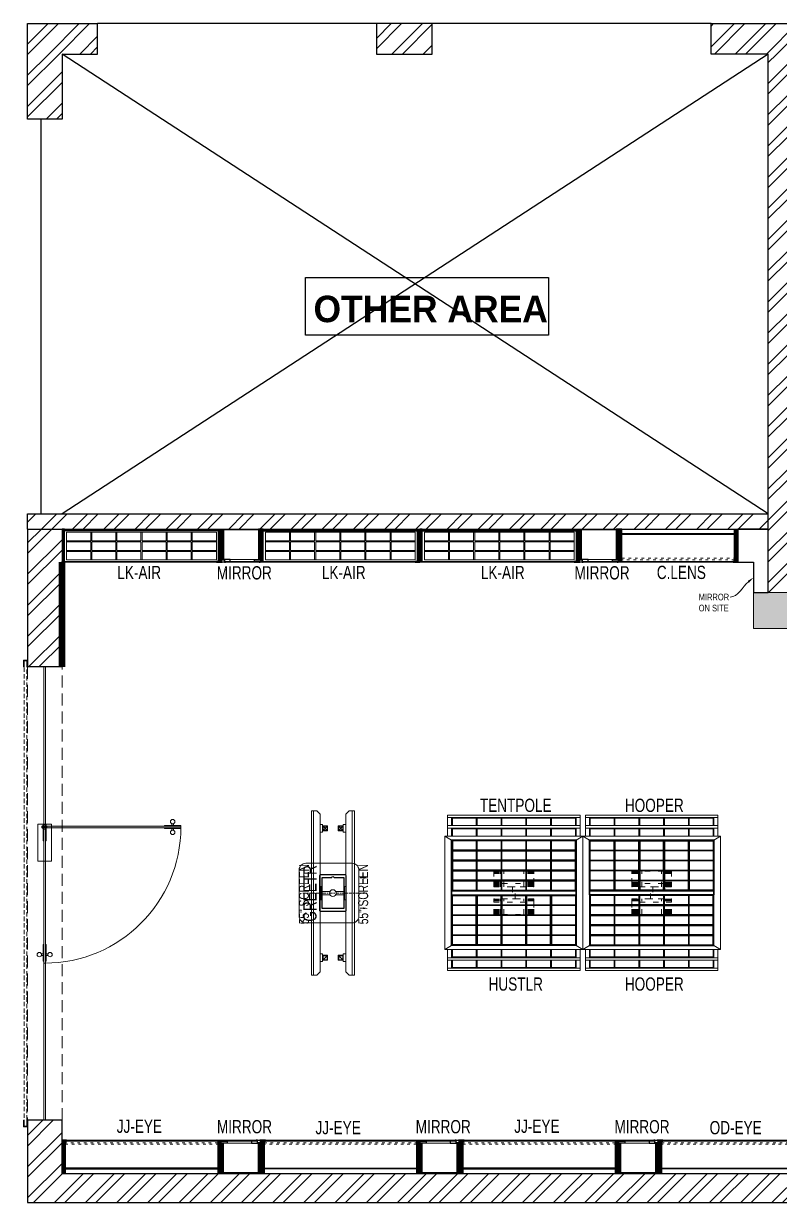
# Model space of a CAD drawing. Header units: feet. Extents: x 3773006 to 3789922, y -5461218 to -5452318.
# Drawn here: x 3773006 to 3778710, y -5461218 to -5452318 of the extents above; entities that cross this region are included whole.
import ezdxf
from ezdxf import colors
from ezdxf.entities.mleader import LeaderData, LeaderLine
from ezdxf.math import Vec2, Vec3

# ---------------------------------------------------------------- set-up
doc = ezdxf.new("R2010")
doc.units = ezdxf.units.FT
doc.header["$LTSCALE"] = 33
doc.header["$MEASUREMENT"] = 0
for name, pattern in [('a_p6_plan_L18$0$HIDDEN', [0.375, 0.25, -0.125]), ('ACAD_ISO03W100', [30, 12, -18]), ('DASHDOT2', [0.5, 0.25, -0.125, 0, -0.125]), ('HIDDENX2', [0.75, 0.5, -0.25])]:
    doc.linetypes.add(name, pattern=pattern)
for name, color, linetype, lineweight in [('A-Glazing', 4, 'Continuous', 20), ('A-shutter', 8, 'Continuous', 18), ('A-WALL HATCH', 251, 'Continuous', 0), ('beam', 90, 'Continuous', 9), ('Column', 243, 'Continuous', 9), ('column hatch', 5, 'Continuous', 0), ('Glazing', 141, 'Continuous', 15), ('LENS-DIM', 252, 'Continuous', 5), ('LENS-PARTITION', 21, 'Continuous', 25), ('LENS-TEXT', 31, 'Continuous', 5), ('LENS_DIMENSION', 193, 'Continuous', 0), ('LENS_TEXT', 31, 'Continuous', 5), ('LK-EQPMT', 3, 'Continuous', 18), ('LK-FF&E FLOOR', 1, 'Continuous', 9), ('LK-FF&E WALL', 1, 'Continuous', 9), ('LK-IT', 3, 'Continuous', 18), ('LK-MIRROR', 133, 'Continuous', 13), ('LN-ELEVATION-1', 81, 'Continuous', 25), ('LN-ELEVATION-2', 103, 'Continuous', 20), ('LN-ELEVATION-3', 125, 'Continuous', 18), ('LN-ELEVATION-4', 145, 'Continuous', 13), ('LN-ELEVATION-5', 167, 'Continuous', 5), ('LN-HATCH', 251, 'Continuous', 0), ('PLANO-TXT', 252, 'Continuous', 5), ('rolling shutter', 1, 'Continuous', 5)]:
    doc.layers.add(name, color=color, linetype=linetype, lineweight=lineweight)
doc.layers.add('A-WALL', color=1, linetype='Continuous')
doc.styles.add('LK TXT', font='GILC____.TTF', dxfattribs={"height": 100})
doc.styles.get("Standard").update_dxf_attribs({"font": 'GILC____.TTF'})
pattern_1 = [(45, (7858054.0837, 3504049.203), (-4.4901280605, 4.4901280605), [])]
pattern_2 = [(45, (4209746.0415, 1706864.74), (-4.4901280605, 4.4901280605), [])]
pattern_3 = [(45, (4210046.0415, 1706864.74), (-4.4901280605, 4.4901280605), [])]
pattern_4 = [(45, (-3388281.86, 5461093.71), (-117.733279, 117.733279), []), (45, (-3388203.37, 5461093.71), (-117.733279, 117.733279), [])]

# ---------------------------------------------------------------- blocks, each defined once
blk = doc.blocks.new('Entrance Door')
at = {"layer": 'Glazing', "ltscale": 111}
blk.add_hatch(color=256, dxfattribs=at).paths.add_polyline_path([(18, -35), (18, -1235), (30, -1235), (30, -35)])
at = {"layer": 'Glazing'}
for p, q in [((30, -54), (18, -66)), ((1118, -31), (1118, -54)), ((1118, -89), (1118, -66)), ((1133, -31), (1133, -54)), ((1133, -89), (1133, -66))]:
    blk.add_line(p, q, dxfattribs=at)
at = {"layer": 'Glazing', "ltscale": 44}
for p, q in [((-5, -1156), (18, -1156)), ((-5, -1171), (18, -1171)), ((53, -1156), (30, -1156)), ((53, -1171), (30, -1171))]:
    blk.add_line(p, q, dxfattribs=at)
at = {"layer": 'Glazing'}
for points in [[(320, -120), (0, -120), (0, 0), (320, 0)], [(0, -54), (142, -54), (142, -47), (0, -47)], [(0, -66), (142, -66), (142, -74), (0, -74)], [(1181, -54), (1038, -54), (1038, -47), (1181, -47)], [(1181, -66), (1038, -66), (1038, -74), (1181, -74)]]:
    blk.add_lwpolyline(points, close=True, dxfattribs=at)
at = {"layer": 'Glazing', "ltscale": 222}
blk.add_lwpolyline([(-2, -66), (1199, -66), (1199, -54), (-2, -54)], close=True, dxfattribs=at)
at = {"layer": 'Glazing', "ltscale": 111}
blk.add_lwpolyline([(18, -35), (18, -1235), (30, -1235), (30, -35)], close=True, dxfattribs=at)
at = {"layer": 'Glazing', "ltscale": 44}
for points in [[(18, -1093), (18, -1235), (10, -1235), (10, -1093)], [(30, -1093), (30, -1235), (37, -1235), (37, -1093)]]:
    blk.add_lwpolyline(points, close=True, dxfattribs=at)
at = {"layer": 'Glazing'}
for centre, radius in [((1125, -14), 19), ((24, -59), 19.8), ((1125, -107), 19)]:
    blk.add_circle(centre, radius, dxfattribs=at)
at = {"layer": 'Glazing', "ltscale": 44}
for centre in [(-22, -1164), (70, -1164)]:
    blk.add_circle(centre, 19, dxfattribs=at)
at = {"layer": 'Glazing', "ltscale": 222}
blk.add_arc((24, -60), 1175, 270, 359.9996, dxfattribs=at)
blk = doc.blocks.new('MIRROR')
at = {"layer": 'LN-HATCH', "ltscale": 0.5}
h = blk.add_hatch(dxfattribs=at)
h.set_pattern_fill('ANSI31', color=256, scale=2)
h.set_pattern_definition([(45, (4060433.7416, 1708720.787), (-4.4901280605, 4.4901280605), [])])
h.paths.add_polyline_path([(212.9, 101.3), (230.9, 101.3), (230.9, -127.7), (212.9, -127.7)])
h.paths.add_polyline_path([(230.9, 95.3), (494.9, 95.3), (494.9, 101.3), (230.9, 101.3)])
h.paths.add_polyline_path([(512.9, 101.3), (494.9, 101.3), (494.9, -127.7), (512.9, -127.7)])
at = {"layer": 'Defpoints'}
blk.add_lwpolyline([(512.9, 101.3), (212.9, 101.3), (212.9, -148.7), (512.9, -148.7)], close=True, dxfattribs=at)
at = {"layer": 'LN-ELEVATION-1'}
for points in [[(212.9, 101.3), (230.9, 101.3), (230.9, -127.7), (212.9, -127.7)], [(230.9, 95.3), (494.9, 95.3), (494.9, 101.3), (230.9, 101.3)], [(512.9, 101.3), (494.9, 101.3), (494.9, -127.7), (512.9, -127.7)], [(259.9, -141.7), (259.9, -127.7), (214.9, -127.7), (214.9, -148.7), (223.9, -148.7), (223.9, -147.2), (216.4, -147.2), (216.4, -141.7)], [(442.9, -141.7), (442.9, -127.7), (487.9, -127.7), (487.9, -148.7), (478.9, -148.7), (478.9, -147.2), (486.4, -147.2), (486.4, -141.7)], [(504.9, -148.7), (504.9, -147.2), (509.4, -147.2), (509.4, -129.2), (487.9, -129.2), (487.9, -127.7), (510.9, -127.7), (510.9, -148.7)]]:
    blk.add_lwpolyline(points, close=True, dxfattribs=at)
at = {"layer": 'LN-ELEVATION-2', "color": 4, "lineweight": 0}
blk.add_lwpolyline([(216.4, -141.7), (486.4, -141.7), (486.4, -147.2), (216.4, -147.2)], close=True, dxfattribs=at)
at = {"layer": 'LN-ELEVATION-2'}
blk.add_lwpolyline([(259.9, -141.7), (442.9, -141.7), (442.9, -127.7), (259.9, -127.7)], close=True, dxfattribs=at)
at = {"layer": 'LN-ELEVATION-4', "ltscale": 0.5}
blk.add_line((478.9, -148.7), (223.9, -148.7), dxfattribs=at)
blk = doc.blocks.new('JJ SH 1200')
at = {"layer": 'LN-HATCH', "ltscale": 0.5}
h = blk.add_hatch(dxfattribs=at)
h.set_pattern_fill('ANSI31', color=256, scale=2)
h.set_pattern_definition([(45, (4097187.331, 1708800.267), (-4.4901280605, 4.4901280605), [])])
h.paths.add_polyline_path([(792.1, 220), (792.1, 30), (786.1, 30), (786.1, 20), (792.1, 20), (792.1, -24), (767.1, -24), (767.1, 220)])
h.paths.add_polyline_path([(-382.9, 180), (767.1, 180), (767.1, 186), (-382.9, 186)])
h.paths.add_polyline_path([(757.1, -24), (757.1, -30), (792.1, -30), (792.1, -24)])
h.paths.add_polyline_path([(-407.9, 220), (-407.9, 30), (-401.9, 30), (-401.9, 20), (-407.9, 20), (-407.9, -24), (-382.9, -24), (-382.9, 220)])
h.paths.add_polyline_path([(-372.9, -24), (-372.9, -30), (-407.9, -30), (-407.9, -24)])
at = {"layer": 'LN-ELEVATION-1', "ltscale": 0.5}
for points in [[(-407.9, 220), (-407.9, 30), (-401.9, 30), (-401.9, 20), (-407.9, 20), (-407.9, -24), (-382.9, -24), (-382.9, 220)], [(-382.9, 180), (767.1, 180), (767.1, 186), (-382.9, 186)], [(792.1, 220), (792.1, 30), (786.1, 30), (786.1, 20), (792.1, 20), (792.1, -24), (767.1, -24), (767.1, 220)], [(-372.9, -24), (-372.9, -30), (-407.9, -30), (-407.9, -24)], [(757.1, -24), (757.1, -30), (792.1, -30), (792.1, -24)]]:
    blk.add_lwpolyline(points, close=True, dxfattribs=at)
at = {"layer": 'LN-ELEVATION-3', "ltscale": 0.5}
for p, q in [((767.1, 220), (-382.9, 220)), ((757.1, -24), (-372.9, -24)), ((-372.9, -30), (757.1, -30))]:
    blk.add_line(p, q, dxfattribs=at)
at = {"layer": 'LN-ELEVATION-4', "linetype": 'ACAD_ISO03W100', "ltscale": 0.05}
blk.add_lwpolyline([(767.1, 0), (-382.9, 0), (-382.9, -12), (767.1, -12)], close=True, dxfattribs=at)
blk = doc.blocks.new('VC HD 1200')
at = {"layer": 'LN-HATCH', "ltscale": 0.5}
h = blk.add_hatch(dxfattribs=at)
h.set_pattern_fill('ANSI31', color=256, scale=2)
h.set_pattern_definition([(45, (3760859.753, 1795248.936), (-4.490128061, 4.490128061), [])])
h.paths.add_polyline_path([(-1200, 250), (-1200, 60), (-1194, 60), (-1194, 50), (-1200, 50), (-1200, 6), (-1182, 6), (-1182, 250)])
h = blk.add_hatch(dxfattribs=at)
h.set_pattern_fill('ANSI31', color=256, scale=2)
h.set_pattern_definition(pattern_1)
h.paths.add_polyline_path([(0, 250), (0, 60), (-6, 60), (-6, 50), (0, 50), (0, 6), (-18, 6), (-18, 250)])
h = blk.add_hatch(dxfattribs=at)
h.set_pattern_fill('ANSI31', color=256, scale=2)
h.set_pattern_definition([(45, (7858047.0837, 3504049.203), (-4.4901280605, 4.4901280605), [])])
h.paths.add_polyline_path([(-1165, 6), (-1165, 0), (-1200, 0), (-1200, 6)])
h = blk.add_hatch(dxfattribs=at)
h.set_pattern_fill('ANSI31', color=256, scale=2)
h.set_pattern_definition(pattern_1)
h.paths.add_polyline_path([(-28, 6), (-28, 0), (0, 0), (0, 6)])
at = {"layer": 'LN-ELEVATION-1', "ltscale": 0.5}
for points in [[(-1200, 250), (-1200, 60), (-1194, 60), (-1194, 50), (-1200, 50), (-1200, 6), (-1182, 6), (-1182, 250)], [(-18, 238), (-1182, 238), (-1182, 244), (-18, 244)], [(0, 250), (0, 60), (-6, 60), (-6, 50), (0, 50), (0, 6), (-18, 6), (-18, 250)], [(-1165, 6), (-1165, 0), (-1200, 0), (-1200, 6)], [(-35, 6), (-35, 0), (0, 0), (0, 6)]]:
    blk.add_lwpolyline(points, close=True, dxfattribs=at)
at = {"layer": 'LN-ELEVATION-3', "ltscale": 0.5}
for p, q in [((-1182, 250), (-18, 250)), ((-1165, 6), (-35, 6)), ((-35, 0), (-1165, 0))]:
    blk.add_line(p, q, dxfattribs=at)
for points in [[(-1165, 226), (-35, 226), (-35, 18), (-1165, 18)], [(-1165, 226), (-983.3, 226), (-983.3, 162), (-1165, 162)], [(-975.3, 226), (-793.7, 226), (-793.7, 162), (-975.3, 162)], [(-785.7, 226), (-604, 226), (-604, 162), (-785.7, 162)], [(-596, 226), (-414.3, 226), (-414.3, 162), (-596, 162)], [(-406.3, 226), (-224.7, 226), (-224.7, 162), (-406.3, 162)], [(-216.7, 226), (-35, 226), (-35, 162), (-216.7, 162)], [(-1165, 90), (-983.3, 90), (-983.3, 154), (-1165, 154)], [(-975.3, 154), (-793.7, 154), (-793.7, 90), (-975.3, 90)], [(-785.7, 154), (-604, 154), (-604, 90), (-785.7, 90)], [(-596, 154), (-414.3, 154), (-414.3, 90), (-596, 90)], [(-406.3, 154), (-224.7, 154), (-224.7, 90), (-406.3, 90)], [(-216.7, 154), (-35, 154), (-35, 90), (-216.7, 90)], [(-1165, 82), (-983.3, 82), (-983.3, 18), (-1165, 18)], [(-975.3, 82), (-793.7, 82), (-793.7, 18), (-975.3, 18)], [(-785.7, 82), (-604, 82), (-604, 18), (-785.7, 18)], [(-596, 82), (-414.3, 82), (-414.3, 18), (-596, 18)], [(-406.3, 82), (-224.7, 82), (-224.7, 18), (-406.3, 18)], [(-216.7, 82), (-35, 82), (-35, 18), (-216.7, 18)]]:
    blk.add_lwpolyline(points, close=True, dxfattribs=at)
blk = doc.blocks.new('CLENS 900')
at = {"layer": 'LN-HATCH', "ltscale": 0.5}
h = blk.add_hatch(dxfattribs=at)
h.set_pattern_fill('ANSI31', color=256, scale=50)
h.set_pattern_definition([(45, (911.795, 250), (-4.419417, 4.419417), [])])
h.paths.add_polyline_path([(0, 250), (0, 60), (6, 60), (6, 50), (0, 50), (0, 6), (25, 6), (25, 250)])
h = blk.add_hatch(dxfattribs=at)
h.set_pattern_fill('ANSI31', color=256, scale=2)
h.set_pattern_definition(pattern_3)
h.paths.add_polyline_path([(875, 210), (25, 210), (25, 216), (875, 216)])
h = blk.add_hatch(dxfattribs=at)
h.set_pattern_fill('ANSI31', color=256, scale=2)
h.set_pattern_definition(pattern_2)
h.paths.add_polyline_path([(900, 250), (900, 60), (894, 60), (894, 50), (900, 50), (900, 6), (875, 6), (875, 250)])
h = blk.add_hatch(dxfattribs=at)
h.set_pattern_fill('ANSI31', color=256, scale=2)
h.set_pattern_definition(pattern_3)
h.paths.add_polyline_path([(35, 6), (35, 0), (0, 0), (0, 6)])
h = blk.add_hatch(dxfattribs=at)
h.set_pattern_fill('ANSI31', color=256, scale=2)
h.set_pattern_definition(pattern_2)
h.paths.add_polyline_path([(865, 6), (865, 0), (900, 0), (900, 6)])
at = {"layer": 'LN-ELEVATION-1', "ltscale": 0.5}
for points in [[(0, 250), (0, 60), (6, 60), (6, 50), (0, 50), (0, 6), (25, 6), (25, 250)], [(875, 210), (25, 210), (25, 216), (875, 216)], [(900, 250), (900, 60), (894, 60), (894, 50), (900, 50), (900, 6), (875, 6), (875, 250)], [(35, 6), (35, 0), (0, 0), (0, 6)], [(865, 6), (865, 0), (900, 0), (900, 6)]]:
    blk.add_lwpolyline(points, close=True, dxfattribs=at)
at = {"layer": 'LN-ELEVATION-3', "ltscale": 0.5}
for p, q in [((25, 250), (875, 250)), ((35, 6), (865, 6)), ((865, 0), (35, 0))]:
    blk.add_line(p, q, dxfattribs=at)
at = {"layer": 'LN-ELEVATION-4', "linetype": 'ACAD_ISO03W100', "ltscale": 0.05}
blk.add_lwpolyline([(25, 30), (875, 30), (875, 18), (25, 18)], close=True, dxfattribs=at)
blk = doc.blocks.new('ffgd')
at = {"layer": 'LN-ELEVATION-4', "linetype": 'ACAD_ISO03W100', "ltscale": 0.1}
blk.add_lwpolyline([(0, 47.3), (0, -41.5), (-20, -41.5), (-20, 47.3)], close=True, dxfattribs=at)
at = {"layer": 'LN-ELEVATION-5', "linetype": 'ACAD_ISO03W100', "ltscale": 0.1}
for p, q in [((-159.9, 165.7), (-159.9, 47.3)), ((-159.7, 165.7), (-159.7, 47.3)), ((-159.4, 165.7), (-159.4, 47.3)), ((-159, 165.7), (-159, 47.3)), ((-158.5, 165.7), (-158.5, 47.3)), ((-157.9, 165.7), (-157.9, 47.3)), ((-157.1, 165.7), (-157.1, 47.3)), ((-156.1, 165.7), (-156.1, 47.3)), ((-154.1, 165.7), (-154.1, 47.3)), ((-151.1, 165.7), (-151.1, 47.3)), ((-146.1, 165.7), (-146.1, 47.3)), ((-141.1, 165.7), (-141.1, 47.3)), ((-135.1, 165.7), (-135.1, 47.3)), ((-128.1, 165.7), (-128.1, 47.3)), ((-120.1, 165.7), (-120.1, 47.3)), ((-111.1, 165.7), (-111.1, 47.3)), ((-102.1, 165.7), (-102.1, 47.3)), ((-85, 165.7), (-85, 47.3)), ((65, 165.7), (65, 47.3)), ((82.1, 165.7), (82.1, 47.3)), ((91.1, 165.7), (91.1, 47.3)), ((100.1, 165.7), (100.1, 47.3)), ((108.1, 165.7), (108.1, 47.3)), ((115.1, 165.7), (115.1, 47.3)), ((121.1, 165.7), (121.1, 47.3)), ((126.1, 165.7), (126.1, 47.3)), ((131.1, 165.7), (131.1, 47.3)), ((134.1, 165.7), (134.1, 47.3)), ((136.1, 165.7), (136.1, 47.3)), ((137.1, 165.7), (137.1, 47.3)), ((137.9, 165.7), (137.9, 47.3)), ((138.5, 165.7), (138.5, 47.3)), ((139, 165.7), (139, 47.3)), ((139.4, 165.7), (139.4, 47.3)), ((139.7, 165.7), (139.7, 47.3)), ((139.9, 165.7), (139.9, 47.3)), ((-159.9, -41.5), (-159.9, -159.9)), ((-159.7, -41.5), (-159.7, -159.9)), ((-159.4, -41.5), (-159.4, -159.9)), ((-159, -41.5), (-159, -159.9)), ((-158.5, -41.5), (-158.5, -159.9)), ((-157.9, -41.5), (-157.9, -159.9)), ((-157.1, -41.5), (-157.1, -159.9)), ((-156.1, -41.5), (-156.1, -159.9)), ((-154.1, -41.5), (-154.1, -159.9)), ((-151.1, -41.5), (-151.1, -159.9)), ((-146.1, -41.5), (-146.1, -159.9)), ((-141.1, -41.5), (-141.1, -159.9)), ((-135.1, -41.5), (-135.1, -159.9)), ((-128.1, -41.5), (-128.1, -159.9)), ((-120.1, -41.5), (-120.1, -159.9)), ((-111.1, -41.5), (-111.1, -159.9)), ((-102.1, -41.5), (-102.1, -159.9)), ((-85, -41.5), (-85, -159.9)), ((65, -41.5), (65, -159.9)), ((82.1, -41.5), (82.1, -159.9)), ((91.1, -41.5), (91.1, -159.9)), ((100.1, -41.5), (100.1, -159.9)), ((108.1, -41.5), (108.1, -159.9)), ((115.1, -41.5), (115.1, -159.9)), ((121.1, -41.5), (121.1, -159.9)), ((126.1, -41.5), (126.1, -159.9)), ((131.1, -41.5), (131.1, -159.9)), ((134.1, -41.5), (134.1, -159.9)), ((136.1, -41.5), (136.1, -159.9)), ((137.1, -41.5), (137.1, -159.9)), ((137.9, -41.5), (137.9, -159.9)), ((138.5, -41.5), (138.5, -159.9)), ((139, -41.5), (139, -159.9)), ((139.4, -41.5), (139.4, -159.9)), ((139.7, -41.5), (139.7, -159.9)), ((139.9, -41.5), (139.9, -159.9))]:
    blk.add_line(p, q, dxfattribs=at)
for points in [[(140, 73), (140, 165.7), (-160, 165.7), (-160, 73)], [(140, -67.1), (140, -159.9), (-160, -159.9), (-160, -67.1)]]:
    blk.add_lwpolyline(points, dxfattribs=at)
for points in [[(140, 73), (140, 47.3), (-160, 47.3), (-160, 73)], [(140, -41.5), (140, -67.1), (-160, -67.1), (-160, -41.5)]]:
    blk.add_lwpolyline(points, close=True, dxfattribs=at)
blk = doc.blocks.new('EURO 1040 x 1175')
at = {"layer": 'LN-ELEVATION-1'}
for points in [[(-470, -327.4), (470, -327.4), (470, 467.6), (-470, 467.6)], [(-470, 85.1), (470, 85.1), (470, 467.6), (-470, 467.6)], [(-283.2, 85.1), (-277.2, 85.1), (-277.2, 467.6), (-283.2, 467.6)], [(-96.4, 85.1), (-90.4, 85.1), (-90.4, 467.6), (-96.4, 467.6)], [(90.4, 85.1), (96.4, 85.1), (96.4, 467.6), (90.4, 467.6)], [(277.2, 85.1), (283.2, 85.1), (283.2, 467.6), (277.2, 467.6)], [(-470, 386.6), (-283.2, 386.6), (-283.2, 392.6), (-470, 392.6)], [(-277.2, 386.6), (-96.4, 386.6), (-96.4, 392.6), (-277.2, 392.6)], [(-90.4, 386.6), (90.4, 386.6), (90.4, 392.6), (-90.4, 392.6)], [(96.4, 386.6), (277.2, 386.6), (277.2, 392.6), (96.4, 392.6)], [(283.2, 386.6), (470, 386.6), (470, 392.6), (283.2, 392.6)], [(-470, 311.2), (-283.2, 311.2), (-283.2, 317.2), (-470, 317.2)], [(-277.2, 311.2), (-96.4, 311.2), (-96.4, 317.2), (-277.2, 317.2)], [(-90.4, 311.2), (90.4, 311.2), (90.4, 317.2), (-90.4, 317.2)], [(96.4, 311.2), (277.2, 311.2), (277.2, 317.2), (96.4, 317.2)], [(283.2, 311.2), (470, 311.2), (470, 317.2), (283.2, 317.2)], [(-470, 235.8), (-283.2, 235.8), (-283.2, 241.8), (-470, 241.8)], [(-277.2, 235.8), (-96.4, 235.8), (-96.4, 241.8), (-277.2, 241.8)], [(-90.4, 235.8), (90.4, 235.8), (90.4, 241.8), (-90.4, 241.8)], [(96.4, 235.8), (277.2, 235.8), (277.2, 241.8), (96.4, 241.8)], [(283.2, 235.8), (470, 235.8), (470, 241.8), (283.2, 241.8)], [(-470, 160.4), (-283.2, 160.4), (-283.2, 166.4), (-470, 166.4)], [(-277.2, 160.4), (-96.4, 160.4), (-96.4, 166.4), (-277.2, 166.4)], [(-90.4, 160.4), (90.4, 160.4), (90.4, 166.4), (-90.4, 166.4)], [(96.4, 160.4), (277.2, 160.4), (277.2, 166.4), (96.4, 166.4)], [(283.2, 160.4), (470, 160.4), (470, 166.4), (283.2, 166.4)], [(-470, 85.1), (470, 85.1), (470, 55.1), (-470, 55.1)], [(-470, 55.1), (470, 55.1), (470, -327.4), (-470, -327.4)], [(-283.2, 55.1), (-277.2, 55.1), (-277.2, -327.4), (-283.2, -327.4)], [(-96.4, 55.1), (-90.4, 55.1), (-90.4, -327.4), (-96.4, -327.4)], [(90.4, 55.1), (96.4, 55.1), (96.4, -327.4), (90.4, -327.4)], [(277.2, 55.1), (283.2, 55.1), (283.2, -327.4), (277.2, -327.4)], [(-470, -20.3), (-283.2, -20.3), (-283.2, -26.3), (-470, -26.3)], [(-277.2, -20.3), (-96.4, -20.3), (-96.4, -26.3), (-277.2, -26.3)], [(-90.4, -20.3), (90.4, -20.3), (90.4, -26.3), (-90.4, -26.3)], [(96.4, -20.3), (277.2, -20.3), (277.2, -26.3), (96.4, -26.3)], [(283.2, -20.3), (470, -20.3), (470, -26.3), (283.2, -26.3)], [(-470, -95.7), (-283.2, -95.7), (-283.2, -101.7), (-470, -101.7)], [(-470, -171.1), (-283.2, -171.1), (-283.2, -177.1), (-470, -177.1)], [(-277.2, -95.7), (-96.4, -95.7), (-96.4, -101.7), (-277.2, -101.7)], [(-277.2, -171.1), (-96.4, -171.1), (-96.4, -177.1), (-277.2, -177.1)], [(-90.4, -95.7), (90.4, -95.7), (90.4, -101.7), (-90.4, -101.7)], [(-90.4, -171.1), (90.4, -171.1), (90.4, -177.1), (-90.4, -177.1)], [(96.4, -95.7), (277.2, -95.7), (277.2, -101.7), (96.4, -101.7)], [(96.4, -171.1), (277.2, -171.1), (277.2, -177.1), (96.4, -177.1)], [(283.2, -95.7), (470, -95.7), (470, -101.7), (283.2, -101.7)], [(283.2, -171.1), (470, -171.1), (470, -177.1), (283.2, -177.1)], [(-470, -246.4), (-283.2, -246.4), (-283.2, -252.4), (-470, -252.4)], [(-277.2, -246.4), (-96.4, -246.4), (-96.4, -252.4), (-277.2, -252.4)], [(-90.4, -246.4), (90.4, -246.4), (90.4, -252.4), (-90.4, -252.4)], [(96.4, -246.4), (277.2, -246.4), (277.2, -252.4), (96.4, -252.4)], [(283.2, -246.4), (470, -246.4), (470, -252.4), (283.2, -252.4)]]:
    blk.add_lwpolyline(points, close=True, dxfattribs=at)
for points in [[(-283.2, 461.6), (-464, 461.6), (-464, 317.2)], [(-96.4, 461.6), (-277.2, 461.6)], [(90.4, 461.6), (-90.4, 461.6)], [(277.2, 461.6), (96.4, 461.6)], [(464, 317.2), (464, 461.6), (283.2, 461.6)], [(-464, 311.2), (-464, 241.8)], [(464, 241.8), (464, 311.2)], [(-464, 235.8), (-464, 166.4)], [(464, 166.4), (464, 235.8)], [(-464, 160.4), (-464, 91.1), (-283.2, 91.1)], [(-277.2, 91.1), (-96.4, 91.1)], [(-90.4, 91.1), (90.4, 91.1)], [(96.4, 91.1), (277.2, 91.1)], [(283.2, 91.1), (464, 91.1), (464, 160.4)], [(-464, -20.3), (-464, 49.1), (-283.2, 49.1)], [(-277.2, 49.1), (-96.4, 49.1)], [(-90.4, 49.1), (90.4, 49.1)], [(96.4, 49.1), (277.2, 49.1)], [(283.2, 49.1), (464, 49.1), (464, -20.3)], [(-464, -95.7), (-464, -26.3)], [(464, -26.3), (464, -95.7)], [(-464, -171.1), (-464, -101.7)], [(-283.2, -321.4), (-464, -321.4), (-464, -177.1)], [(464, -177.1), (464, -321.4), (283.2, -321.4)], [(464, -101.7), (464, -171.1)], [(-96.4, -321.4), (-277.2, -321.4)], [(90.4, -321.4), (-90.4, -321.4)], [(277.2, -321.4), (96.4, -321.4)]]:
    blk.add_lwpolyline(points, dxfattribs=at)
at = {"layer": 'LN-ELEVATION-2'}
blk.add_lwpolyline([(-520, -357.4), (520, -357.4), (520, 497.6), (-520, 497.6)], close=True, dxfattribs=at)
for points in [[(-470, 467.6), (-520, 497.6)], [(470, 467.6), (520, 497.6)], [(-470, -327.4), (-520, -357.4)], [(470, -327.4), (520, -357.4)]]:
    blk.add_lwpolyline(points, dxfattribs=at)
at = {"layer": 'LN-ELEVATION-3'}
for points in [[(-500, 559.6), (500, 559.6), (500, 577.6), (-500, 577.6)], [(-500, 497.6), (-470, 497.6), (-470, 559.6), (-500, 559.6)], [(470, 497.6), (500, 497.6), (500, 559.6), (470, 559.6)], [(-500, -357.4), (-470, -357.4), (-470, -419.4), (-500, -419.4)], [(-500, -419.4), (500, -419.4), (500, -437.4), (-500, -437.4)], [(470, -357.4), (500, -357.4), (500, -419.4), (470, -419.4)]]:
    blk.add_lwpolyline(points, close=True, dxfattribs=at)
at = {"layer": 'LN-ELEVATION-4'}
for points in [[(-500, 639.6), (500, 639.6), (500, 657.6), (-500, 657.6)], [(-500, 577.6), (-470, 577.6), (-470, 639.6), (-500, 639.6)], [(470, 577.6), (500, 577.6), (500, 639.6), (470, 639.6)], [(-470, 497.6), (-464, 497.6), (-464, 559.6), (-470, 559.6)], [(-464, 553.6), (-283.2, 553.6), (-283.2, 559.6), (-464, 559.6)], [(-283.2, 497.6), (-277.2, 497.6), (-277.2, 559.6), (-283.2, 559.6)], [(-277.2, 553.6), (-96.4, 553.6), (-96.4, 559.6), (-277.2, 559.6)], [(-96.4, 497.6), (-90.4, 497.6), (-90.4, 559.6), (-96.4, 559.6)], [(-90.4, 553.6), (90.4, 553.6), (90.4, 559.6), (-90.4, 559.6)], [(90.4, 497.6), (96.4, 497.6), (96.4, 559.6), (90.4, 559.6)], [(96.4, 553.6), (277.2, 553.6), (277.2, 559.6), (96.4, 559.6)], [(277.2, 497.6), (283.2, 497.6), (283.2, 559.6), (277.2, 559.6)], [(283.2, 553.6), (464, 553.6), (464, 559.6), (283.2, 559.6)], [(464, 497.6), (470, 497.6), (470, 559.6), (464, 559.6)], [(-500, -437.4), (-470, -437.4), (-470, -499.4), (-500, -499.4)], [(-470, -357.4), (-464, -357.4), (-464, -419.4), (-470, -419.4)], [(-464, -413.4), (-283.2, -413.4), (-283.2, -419.4), (-464, -419.4)], [(-283.2, -357.4), (-277.2, -357.4), (-277.2, -419.4), (-283.2, -419.4)], [(-277.2, -413.4), (-96.4, -413.4), (-96.4, -419.4), (-277.2, -419.4)], [(-96.4, -357.4), (-90.4, -357.4), (-90.4, -419.4), (-96.4, -419.4)], [(-90.4, -413.4), (90.4, -413.4), (90.4, -419.4), (-90.4, -419.4)], [(90.4, -357.4), (96.4, -357.4), (96.4, -419.4), (90.4, -419.4)], [(96.4, -413.4), (277.2, -413.4), (277.2, -419.4), (96.4, -419.4)], [(277.2, -357.4), (283.2, -357.4), (283.2, -419.4), (277.2, -419.4)], [(283.2, -413.4), (464, -413.4), (464, -419.4), (283.2, -419.4)], [(464, -357.4), (470, -357.4), (470, -419.4), (464, -419.4)], [(470, -437.4), (500, -437.4), (500, -499.4), (470, -499.4)], [(-500, -499.4), (500, -499.4), (500, -517.4), (-500, -517.4)]]:
    blk.add_lwpolyline(points, close=True, dxfattribs=at)
at = {"layer": 'LN-ELEVATION-5'}
for points in [[(-470, 577.6), (-464, 577.6), (-464, 639.6), (-470, 639.6)], [(-464, 633.6), (-283.2, 633.6), (-283.2, 639.6), (-464, 639.6)], [(-283.2, 577.6), (-277.2, 577.6), (-277.2, 639.6), (-283.2, 639.6)], [(-277.2, 633.6), (-96.4, 633.6), (-96.4, 639.6), (-277.2, 639.6)], [(-96.4, 577.6), (-90.4, 577.6), (-90.4, 639.6), (-96.4, 639.6)], [(-90.4, 633.6), (90.4, 633.6), (90.4, 639.6), (-90.4, 639.6)], [(90.4, 577.6), (96.4, 577.6), (96.4, 639.6), (90.4, 639.6)], [(96.4, 633.6), (277.2, 633.6), (277.2, 639.6), (96.4, 639.6)], [(277.2, 577.6), (283.2, 577.6), (283.2, 639.6), (277.2, 639.6)], [(283.2, 633.6), (464, 633.6), (464, 639.6), (283.2, 639.6)], [(464, 577.6), (470, 577.6), (470, 639.6), (464, 639.6)], [(-470, -437.4), (-464, -437.4), (-464, -499.4), (-470, -499.4)], [(-283.2, -437.4), (-277.2, -437.4), (-277.2, -499.4), (-283.2, -499.4)], [(-96.4, -437.4), (-90.4, -437.4), (-90.4, -499.4), (-96.4, -499.4)], [(90.4, -437.4), (96.4, -437.4), (96.4, -499.4), (90.4, -499.4)], [(277.2, -437.4), (283.2, -437.4), (283.2, -499.4), (277.2, -499.4)], [(464, -437.4), (470, -437.4), (470, -499.4), (464, -499.4)], [(-464, -493.4), (-283.2, -493.4), (-283.2, -499.4), (-464, -499.4)], [(-277.2, -493.4), (-96.4, -493.4), (-96.4, -499.4), (-277.2, -499.4)], [(-90.4, -493.4), (90.4, -493.4), (90.4, -499.4), (-90.4, -499.4)], [(96.4, -493.4), (277.2, -493.4), (277.2, -499.4), (96.4, -499.4)], [(283.2, -493.4), (464, -493.4), (464, -499.4), (283.2, -499.4)]]:
    blk.add_lwpolyline(points, close=True, dxfattribs=at)
at = {"layer": 'LENS-DIM'}
blk.add_blockref('ffgd', (10, 67.1), dxfattribs=at)
blk = doc.blocks.new('GREETR 450x450')
at = {"layer": 'LN-ELEVATION-1', "linetype": 'ByBlock', "lineweight": -2}
for p, q in [((481.3, 339.7), (461, 339.7)), ((481.3, 225), (461, 225)), ((481.3, 110.3), (461, 110.3))]:
    blk.add_line(p, q, dxfattribs=at)
at = {"layer": 'LN-ELEVATION-1'}
for points in [[(355.5, 98.3), (355.5, 352.3, 0.414214), (345.5, 362.3), (163.5, 362.3, 0.414214), (153.5, 352.3), (153.5, 98.3, 0.414214), (163.5, 88.3), (345.5, 88.3, 0.414214)], [(264, 342.8), (336.5, 342.8), (336.5, 107.8), (172.5, 107.8), (172.5, 342.8), (245, 342.8, 0.327538), (246.9, 344.2, -0.733799), (262.1, 344.2, 0.327538)]]:
    blk.add_lwpolyline(points, format="xyb", close=True, dxfattribs=at)
at = {"layer": 'LN-ELEVATION-1', "linetype": 'ByBlock', "lineweight": -2}
for points in [[(481.3, 346.4), (481.3, 333.1), (521.3, 339.7)], [(481.3, 231.7), (481.3, 218.3), (521.3, 225)], [(481.3, 116.9), (481.3, 103.6), (521.3, 110.3)]]:
    blk.add_solid(points, dxfattribs=at)
at = {"layer": 'LN-ELEVATION-2'}
blk.add_lwpolyline([(50, 0), (400, 0, 0.414214), (450, 50), (450, 400, 0.414214), (400, 450), (50, 450, 0.414214), (0, 400), (0, 50, 0.414214)], format="xyb", close=True, dxfattribs=at)
at = {"layer": 'LENS-TEXT', "color": 0, "linetype": 'Continuous', "ltscale": 3, "insert": (81.4, 222.4), "char_height": 100, "attachment_point": 5, "rotation": 90, "style": 'LK TXT'}
blk.add_mtext_dynamic_manual_height_columns('GREETR', width=353.056, gutter_width=0.5, heights=[0], dxfattribs=at)
blk = doc.blocks.new('55INCH')
at = {"layer": 'LK-EQPMT', "ltscale": 12}
for p, q in [((2111558.8, 1135690.5), (2111583.2, 1135690.5)), ((2111583.2, 1135690.5), (2111607.7, 1135666)), ((2111607.7, 1134473.9), (2111607.7, 1135666)), ((2111607.7, 1135587.9), (2111627.2, 1135587.9)), ((2111627.2, 1135587.9), (2111627.2, 1135529.3)), ((2111627.2, 1135529.3), (2111607.7, 1135529.3)), ((2111627.2, 1134610.6), (2111607.7, 1134610.6)), ((2111627.2, 1134610.6), (2111627.2, 1134552)), ((2111607.7, 1134552), (2111627.2, 1134552)), ((2111558.8, 1134449.5), (2111583.2, 1134449.5)), ((2111583.2, 1134449.5), (2111607.7, 1134473.9))]:
    blk.add_line(p, q, dxfattribs=at)
at = {"layer": 'LK-EQPMT'}
for p, q in [((2111661.6, 1135543.3), (2111631, 1135573.9)), ((2111661.6, 1135573.9), (2111631, 1135543.3)), ((2111661.6, 1134597.1), (2111631, 1134566.5))]:
    blk.add_line(p, q, dxfattribs=at)
at = {"layer": 'LK-EQPMT', "ltscale": 12}
blk.add_lwpolyline([(2111542.6, 1135690.5), (2111558.8, 1135690.5), (2111558.8, 1134449.5), (2111542.6, 1134449.5)], close=True, dxfattribs=at)
at = {"layer": 'LK-EQPMT'}
for points in [[(2111627.2, 1135577.7), (2111627.2, 1135539.5), (2111665.4, 1135539.5), (2111665.4, 1135577.7)], [(2111631, 1135573.9), (2111631, 1135543.3), (2111661.6, 1135543.3), (2111661.6, 1135573.9)], [(2111627.2, 1134562.7), (2111627.2, 1134600.9), (2111665.4, 1134600.9), (2111665.4, 1134562.7)], [(2111631, 1134566.5), (2111631, 1134597.1), (2111661.6, 1134597.1), (2111661.6, 1134566.5)]]:
    blk.add_lwpolyline(points, close=True, dxfattribs=at)
blk = doc.blocks.new('*U48')
at = {"layer": 'A-shutter', "color": 5, "ltscale": 10}
for points in [[(41039868.5, -1561539.2), (41039868.5, -1561544.2), (41039823.5, -1561544.2), (41039823.5, -1561564.2), (41039868.5, -1561564.2), (41039868.5, -1561569.2), (41039818.5, -1561569.2), (41039818.5, -1561539.2)], [(41043291.5, -1561539.2), (41043291.5, -1561544.2), (41043336.5, -1561544.2), (41043336.5, -1561564.2), (41043291.5, -1561564.2), (41043291.5, -1561569.2), (41043341.5, -1561569.2), (41043341.5, -1561539.2)]]:
    blk.add_lwpolyline(points, close=True, dxfattribs=at)
at = {"layer": 'A-shutter', "color": 5, "linetype": 'HIDDENX2', "ltscale": 2}
blk.add_lwpolyline([(41039823.5, -1561544.2), (41039823.5, -1561564.2), (41043336.5, -1561564.2), (41043336.5, -1561544.2)], close=True, dxfattribs=at)
blk = doc.blocks.new('A$C833c02ab')
at = {"layer": 'A-WALL HATCH'}
h = blk.add_hatch(dxfattribs=at)
h.set_pattern_fill('ANSI32', color=256, scale=444)
h.set_pattern_definition(pattern_4)
h.paths.add_polyline_path([(-659, 8694), (0, 8694), (0, 8900), (-659, 8900)])
h.paths.add_polyline_path([(-6501, 8694), (-5327, 8694), (-5327, 8900), (-6501, 8900)])
h.paths.add_polyline_path([(-11727, 8670), (-10878, 8670), (-10878, 8900), (-11727, 8900)])
h.paths.add_polyline_path([(-16886, 8670), (-16357, 8670), (-16357, 8900), (-16886, 8900)])
h = blk.add_hatch(dxfattribs=at)
h.set_pattern_fill('ANSI32', color=256, scale=444)
h.set_pattern_definition(pattern_4)
h.paths.add_polyline_path([(-3366, 8694), (-2616, 8694), (-2616, 8900), (-3366, 8900)])
h.paths.add_polyline_path([(-8774, 8670), (-8354, 8670), (-8354, 8900), (-8774, 8900)])
h.paths.add_polyline_path([(-14253, 8670), (-13833, 8670), (-13833, 8900), (-14253, 8900)])
h = blk.add_hatch(dxfattribs=at)
h.set_pattern_fill('ANSI32', color=256, scale=444)
h.set_pattern_definition(pattern_4)
h.paths.add_polyline_path([(-16885.6, 4043), (-16626, 4043), (-16626, 5083), (-16885.6, 5083)], flags=17)
h.paths.add_polyline_path([(-10929, 4452), (-6150, 4452), (-6150, 4604), (-10929, 4604)], flags=17)
h.paths.add_polyline_path([(-11297, 4604), (-11147, 4604), (-11147, 8670), (-11297, 8670)], flags=17)
h.paths.add_polyline_path([(-6071, 4604), (-5921, 4604), (-5921, 8694), (-6071, 8694)], flags=17)
h.paths.add_polyline_path([(-16886, 8179), (-16626, 8179), (-16626, 8670), (-16886, 8670)], flags=17)
h.paths.add_polyline_path([(-16886, 0), (-16626, 0), (0, 0), (0, 8694), (-250, 8694), (-250, 8564), (-110, 8564), (-110, 4796), (-230, 4796), (-230, 219), (-16626, 219), (-16626, 620), (-16886, 620)])
h = blk.add_hatch(dxfattribs=at)
h.set_pattern_fill('ANSI32', color=256, scale=444)
h.set_pattern_definition(pattern_4)
h.paths.add_polyline_path([(-16886, 5083), (-11297, 5083), (-11297, 5198), (-16886, 5198)])
at = {"layer": 'column hatch'}
h = blk.add_hatch(color=251, dxfattribs=at)
h.dxf.hatch_style = 1
h.paths.add_polyline_path([(-6150, 4342), (-5675, 4342), (-5675, 4604), (-6150, 4604)])
h.paths.add_polyline_path([(-11407, 4332), (-10929, 4332), (-10929, 4604), (-11407, 4604)])
at = {"layer": 'A-WALL'}
for p, q in [((-14253, 8900), (-16357, 8900)), ((-11727, 8900), (-13831, 8900)), ((-16886, 8179), (-16886, 8670)), ((-16626, 8670), (-16626, 8179)), ((-11297, 5198), (-16626, 8670)), ((-11297, 8670), (-16626, 5198)), ((-11297, 4604), (-11297, 8670)), ((-16626, 8179), (-16886, 8179)), ((-16786, 8179), (-16786, 5198)), ((-16886, 5198), (-11297, 5198)), ((-16886, 5083), (-16886, 5198)), ((-16886, 5083), (-11297, 5083)), ((-16886, 5083), (-16886, 4043)), ((-16626, 219), (-230, 219)), ((-16626, 0), (0, 0))]:
    blk.add_line(p, q, dxfattribs=at)
for points in [[(-16886, 8670), (-16886, 8900), (-16357, 8900)], [(-16626, 8670), (-16357, 8670), (-16357, 8900)], [(-11297, 8670), (-11727, 8670), (-11727, 8900), (-10878, 8900), (-10878, 8670), (-11147, 8670)], [(-16886, 5083), (-16626, 5083), (-16626, 4043), (-16886, 4043)], [(-16626, 219), (-16626, 620), (-16886, 620), (-16886, 0), (-16626, 0)]]:
    blk.add_lwpolyline(points, dxfattribs=at)
for points in [[(-13833, 8670), (-13833, 8900), (-14253, 8900), (-14253, 8670)], [(-14787.6, 6983.3), (-12953.7, 6983.3), (-12953.7, 6548.3), (-14787.6, 6548.3)]]:
    blk.add_lwpolyline(points, close=True, dxfattribs=at)
at = {"layer": 'beam', "linetype": 'a_p6_plan_L18$0$HIDDEN', "lineweight": 5, "ltscale": 11}
blk.add_lwpolyline([(-16626, 4043), (-16886, 4043), (-16886, 620), (-16626, 620)], close=True, dxfattribs=at)
at = {"layer": 'Column'}
blk.add_lwpolyline([(-10929, 4332), (-11407, 4332), (-11407, 4604), (-10929, 4604)], close=True, dxfattribs=at)
at = {"layer": 'rolling shutter', "color": 2, "rotation": 270.000000000001}
blk.add_blockref('*U48', (1544653.2, 41043911.5), dxfattribs=at)
at = {"layer": 'A-WALL', "insert": (-16499.3, 6845.5), "char_height": 200, "attachment_point": 1}
blk.add_mtext_dynamic_manual_height_columns('{\\fCentury Gothic|b1|i0|c0|p34;\\W7.9462;   \\W1;OTHER AREA}', width=5337.6, gutter_width=1, heights=[0], dxfattribs=at)

msp = doc.modelspace()

# ---------------------------------------------------------------- linework, layer by layer
at = {"layer": 'A-Glazing'}
msp.add_lwpolyline([(3773172, -5457175), (3773172, -5460598), (3773160, -5460598), (3773160, -5457175)], close=True, dxfattribs=at)
at = {"layer": 'LENS-PARTITION'}
msp.add_lwpolyline([(3778396, -5456385), (3778515, -5456385), (3778515, -5456614), (3778625, -5456614), (3778625, -5456135), (3778396, -5456135)], close=True, dxfattribs=at)
at = {"layer": 'LK-IT', "color": 1, "linetype": 'DASHDOT2', "ltscale": 3}
msp.add_line((3775584.9, -5458882.3), (3775095.8, -5458882.3), dxfattribs=at)
at = {"layer": 'LK-IT'}
for points in [[(3775242.9, -5458832.3), (3775242.9, -5458932.3), (3775252.9, -5458932.3), (3775252.9, -5458832.3)], [(3775437.8, -5458832.3), (3775437.8, -5458932.3), (3775427.8, -5458932.3), (3775427.8, -5458832.3)]]:
    msp.add_lwpolyline(points, close=True, dxfattribs=at)
for points in [[(3775318.7, -5458869.8), (3775252.9, -5458869.8), (3775252.9, -5458894.8), (3775318.7, -5458894.8, -0.267949), (3775318.7, -5458869.8, 1)], [(3775362, -5458869.8), (3775427.8, -5458869.8), (3775427.8, -5458894.8), (3775362, -5458894.8, 0.267949), (3775362, -5458869.8, -1)]]:
    msp.add_lwpolyline(points, format="xyb", dxfattribs=at)
at = {"layer": 'LK-IT', "color": 1}
msp.add_circle((3775340.3, -5458882.3), 25, dxfattribs=at)
at = {"layer": 'LK-MIRROR', "linetype": 'ACAD_ISO03W100', "ltscale": 0.05, "const_width": 50}
msp.add_lwpolyline([(3773296, -5456382), (3773296, -5457175)], dxfattribs=at)

# ---------------------------------------------------------------- block references
at = {"layer": 'A-Glazing', "xscale": -0.8748404702498984, "yscale": 0.8748404702498984, "zscale": 0.8748404702498984, "rotation": 89.99998890926607}
msp.add_blockref('Entrance Door', (3773112.5, -5458362.8), dxfattribs=at)
at = {"layer": 'LENS_DIMENSION'}
msp.add_blockref('A$C833c02ab', (3789922, -5461218), dxfattribs=at)
at = {"layer": 'LK-FF&E FLOOR', "xscale": -1, "rotation": 180}
msp.add_blockref('EURO 1040 x 1175', (3776705.8, -5458810.7), dxfattribs=at)
at = {"layer": 'LK-FF&E FLOOR', "rotation": 180}
msp.add_blockref('EURO 1040 x 1175', (3777745.8, -5458810.7), dxfattribs=at)
at = {"layer": 'LK-FF&E FLOOR'}
msp.add_blockref('GREETR 450x450', (3775085.8, -5459107.5), dxfattribs=at)
at = {"layer": 'LK-FF&E WALL'}
for name, p in [('VC HD 1200', (3774496, -5456385)), ('CLENS 900', (3777496, -5456385))]:
    msp.add_blockref(name, p, dxfattribs=at)
at = {"layer": 'LK-FF&E WALL', "xscale": -1}
for name, p in [('MIRROR', (3775008.9, -5456236.4)), ('VC HD 1200', (3774796, -5456385)), ('VC HD 1200', (3775996, -5456385)), ('MIRROR', (3777708.9, -5456236.4))]:
    msp.add_blockref(name, p, dxfattribs=at)
at = {"layer": 'LK-FF&E WALL', "rotation": 180.0000000005988}
for p in [(3774088, -5460779), (3777088, -5460779)]:
    msp.add_blockref('JJ SH 1200', p, dxfattribs=at)
at = {"layer": 'LK-FF&E WALL', "xscale": -1, "rotation": 180}
for name, p in [('MIRROR', (3774283, -5460897.7)), ('JJ SH 1200', (3775203.9, -5460779)), ('MIRROR', (3775783, -5460897.7)), ('MIRROR', (3777283, -5460897.7)), ('JJ SH 1200', (3778203.9, -5460779))]:
    msp.add_blockref(name, p, dxfattribs=at)
at = {"layer": 'LK-IT'}
msp.add_blockref('55INCH', (1663635.2, -6593952.2), dxfattribs=at)
at = {"layer": 'LK-IT', "xscale": -1}
msp.add_blockref('55INCH', (5887045.4, -6593952.2), dxfattribs=at)

# ---------------------------------------------------------------- texts
at = {"layer": 'LENS-TEXT', "color": 0, "linetype": 'Continuous', "ltscale": 3, "char_height": 75, "width": 783.964, "attachment_point": 5, "rotation": 90, "style": 'LK TXT'}
for insert in [(3775122.1, -5458890.7), (3775569.1, -5458890.7)]:
    msp.add_mtext('\\pt225;55" SCREEN', dxfattribs=dict(at, insert=insert))
at = {"layer": 'LENS_TEXT', "linetype": 'Continuous', "ltscale": 3, "char_height": 100, "width": 324.474, "attachment_point": 5, "style": 'LK TXT'}
for insert in [(3774671.5, -5456465.4, -23744), (3777371.5, -5456465.4, -23744), (3774672.9, -5460646.9, -23744), (3776172.9, -5460646.9, -23744), (3777672.9, -5460646.9, -23744)]:
    msp.add_mtext('{\\C7;MIRROR}', dxfattribs=dict(at, insert=insert))
at = {"layer": 'PLANO-TXT', "linetype": 'Continuous', "ltscale": 3, "char_height": 100, "width": 149.547, "attachment_point": 5, "style": 'LK TXT'}
for s, insert in [('C.LENS', (3777969.7, -5456462.1, -23744)), ('LK-AIR', (3773878.3, -5456462.1, -23744)), ('LK-AIR', (3775421.9, -5456462.1, -23744)), ('LK-AIR', (3776621.9, -5456462.1, -23744)), ('TENTPOLE', (3776720, -5458220.5, -23744)), ('HOOPER', (3777765.5, -5458220.5, -23744)), ('HUSTLR', (3776720, -5459569.9, -23744)), ('HOOPER', (3777765.5, -5459569.9, -23744)), ('JJ-EYE', (3773879.7, -5460643.6, -23744)), ('JJ-EYE', (3776879.7, -5460643.6, -23744)), ('JJ-EYE', (3775379.7, -5460654.2, -23744)), ('OD-EYE', (3778379.7, -5460654.2, -23744))]:
    msp.add_mtext(s, dxfattribs=dict(at, insert=insert))

# ---------------------------------------------------------------- leaders
at = {"layer": 'LENS-TEXT', "color": 7}
ml = msp.add_multileader_mtext('Standard', dxfattribs=at)
ml.set_content('\\pxql,t3;{\\C0;MIRROR ON SITE}', color=1)
ml.set_leader_properties(color=256, linetype='ByLayer', lineweight=-1)
ml.build(insert=Vec2(0, 0))
ml.multileader.update_dxf_attribs({"leader_type": 2, "dogleg_length": 0.36, "arrow_head_size": 50})
ctx = ml.context
ctx.base_point, ctx.char_height, ctx.arrow_head_size, ctx.landing_gap_size, ctx.plane_origin = Vec3(3778171.4, -5456647.7), 50, 50, 0.09, Vec3(3779010.4, -5456185.1)
ctx.text_align_type = 2
notes = []
notes.append((ctx, [(0, (1, 1, 0), (3778338.4, -5456647.7), (-1, 0), 0.36, [(0, [(3778515, -5456499.5)], 0, [])])]))
ctx.mtext.insert, ctx.mtext.width, ctx.mtext.alignment, ctx.mtext.flow_direction = Vec3(3778338, -5456622.4), 237.261, 3, 5
for ctx, leaders in notes:
    for number, flags, end, landing, length, lines in leaders:
        leader = LeaderData()
        leader.index, (leader.has_last_leader_line, leader.has_dogleg_vector, leader.attachment_direction) = number, flags
        leader.last_leader_point, leader.dogleg_vector, leader.dogleg_length = Vec3(end), Vec3(landing), length
        for number, points, colour, breaks in lines:
            line = LeaderLine()
            line.index, line.vertices, line.color, line.breaks = number, Vec3.list(points), colors.encode_raw_color(colour), breaks
            leader.lines.append(line)
        ctx.leaders.append(leader)

doc.saveas('drawing.dxf')
